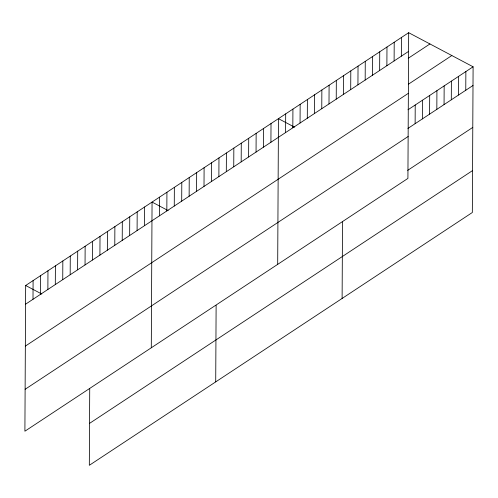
<?xml version="1.0" encoding="UTF-8"?>
<svg xmlns="http://www.w3.org/2000/svg" width="498" height="498" viewBox="0 0 498 498"><rect width="100%" height="100%" fill="white"/><g stroke="black" fill="none" stroke-linecap="round" stroke-linejoin="round"><path stroke-width="0.75" d="M408.677 32.7L25.666 285.497L24.9 431.206L407.918 178.409L408.677 32.7L473.1 66.794L472.334 212.503L89.323 465.3L89.721 388.838M32.999 299.286L33.098 280.592M40.438 294.38L40.531 275.687M47.87 289.469L47.97 270.775M55.303 284.563L55.403 265.87M62.742 279.658L62.835 260.964M70.174 274.747L70.274 256.059M77.607 269.841L77.707 251.148M85.046 264.936L85.146 246.242M92.479 260.031L92.578 241.337M99.917 255.119L100.011 236.426M107.35 250.214L107.45 231.52M114.783 245.309L114.882 226.615M122.222 240.397L122.321 221.703M129.654 235.492L129.754 216.798M137.093 230.586L137.187 211.893M144.526 225.675L144.625 206.981M151.292 347.785L152.058 202.076L168.162 210.598M159.397 215.864L159.491 197.171M166.83 210.953L166.93 192.259M174.263 206.048L174.362 187.354M181.702 201.142L181.801 182.449M189.134 196.231L189.234 177.543M196.573 191.325L196.666 172.632M204.006 186.42L204.105 167.726M211.438 181.515L211.538 162.821M215.715 381.873L216.12 305.411M218.877 176.603L218.971 157.91M226.31 171.698L226.409 153.004M233.743 166.793L233.842 148.099M241.181 161.881L241.281 143.187M248.614 156.976L248.714 138.282M256.053 152.071L256.146 133.377M263.486 147.159L263.585 128.465M270.918 142.254L271.018 123.56M277.691 264.357L278.457 118.655L294.561 127.177M285.591 132.574L285.69 113.88M292.824 127.799L292.924 109.106M300.057 123.025L300.157 104.331M307.297 118.244L307.391 99.556M314.531 113.469L314.63 94.776M321.764 108.695L321.864 90.001M328.997 103.92L329.097 85.226M336.231 99.146L336.331 80.452M342.114 298.451L342.512 221.99M343.471 94.371L343.564 75.677M350.704 89.596L350.804 70.903M357.938 84.822L358.037 66.128M365.171 80.047L365.271 61.354M372.404 75.273L372.504 56.579M379.644 70.498L379.737 51.804M386.878 65.724L386.977 47.03M394.111 60.949L394.211 42.255M401.344 56.168L401.444 37.481M415.127 123.691L415.22 104.997M422.36 118.916L422.46 100.223M429.593 114.135L429.693 95.448M436.827 109.361L436.927 90.673M444.06 104.586L444.16 85.893M451.3 99.812L451.393 81.118M458.534 95.037L458.633 76.343M465.767 90.263L465.867 71.569M25.566 304.191L408.584 51.394M408.236 58.278L429.936 43.955M408.435 84.193L451.842 55.546M25.348 346.104L408.36 93.313M407.987 109.772L473.1 66.794M407.887 128.465L473 85.488M25.118 389.293L408.136 136.496M407.669 170.378L472.783 127.401M89.54 423.381L472.558 170.584M25.666 285.497L41.77 294.025"/></g></svg>
